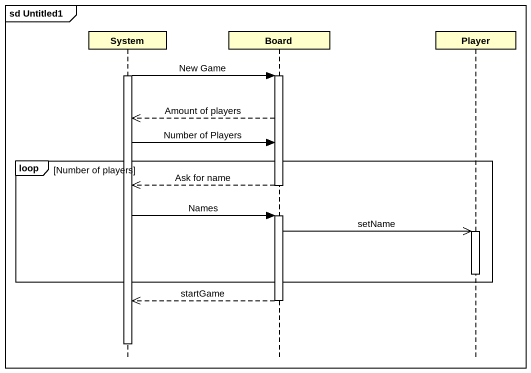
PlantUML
@startuml
mainframe sd Untitled1
hide footbox
participant System
participant Board
participant Player

activate System
System -> Board : New Game
activate Board
Board -->> System : Amount of players
System -> Board : Number of Players
loop Number of players
  Board -->> System : Ask for name
  deactivate Board
  System -> Board : Names
  activate Board
  Board ->> Player : setName
  activate Player
  deactivate Player
end
Board -->> System : startGame
deactivate Board
deactivate System
@enduml
